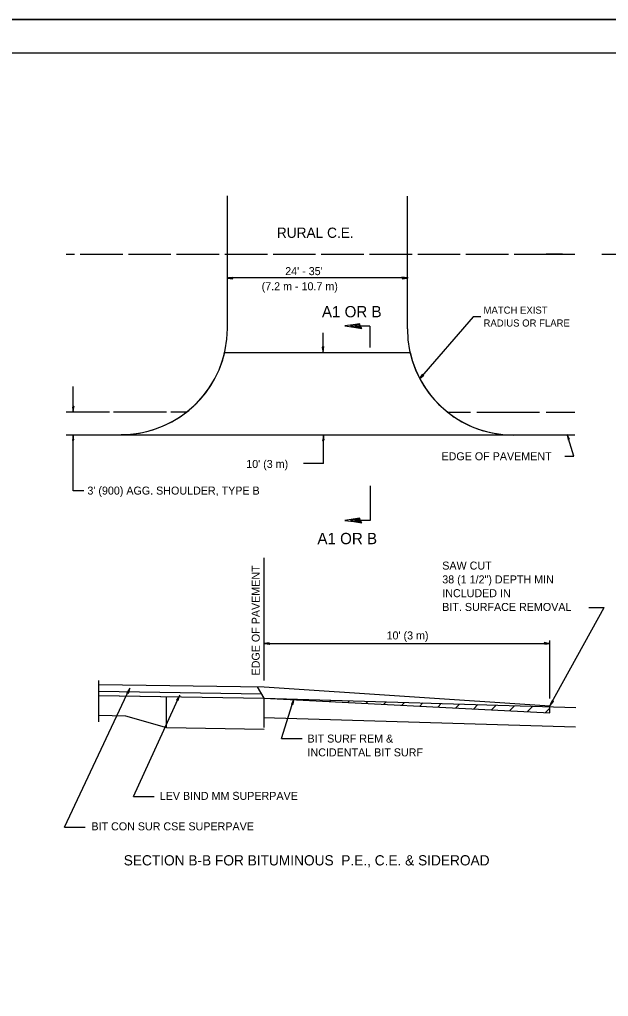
# Model space of a CAD drawing. Extents: x 90586 to 91266, y 69553 to 70139.
# Drawn here: x 90840.5 to 91016.9, y 69846.3 to 70139.2 of the extents above; entities that cross this region are included whole.
import ezdxf

# ---------------------------------------------------------------- set-up
doc = ezdxf.new("R2010")
doc.units = 0
for name, color, linetype in [('Design_EX_Roadway Dimensions', 7, 'Continuous'), ('Design_EX_Roadway Notes', 7, 'Continuous'), ('Design_PR_Aggregate Shoulder', 7, 'Continuous'), ('Design_PR_Bituminous Shoulder', 7, 'Continuous'), ('Design_PR_EOP', 7, 'Continuous'), ('Level 48', 7, 'Continuous'), ('ROW_EX ROW Line', 7, 'Continuous'), ('Sheets_50 Reference Boundary', 7, 'Continuous'), ('Sheets_General Details', 7, 'Continuous'), ('Sheets_Printer Plotting Border', 7, 'Continuous'), ('Topo_EOP', 7, 'Continuous')]:
    doc.layers.add(name, color=color, linetype=linetype)

msp = doc.modelspace()

# ---------------------------------------------------------------- linework, layer by layer
at = {"layer": 'Design_EX_Roadway Dimensions'}
for p, q in [((90956.94, 70061.77), (90903.05, 70061.77)), ((90945.38, 70047.24), (90940.92, 70047.24)), ((90945.38, 70047.24), (90945.38, 70040.81)), ((90931.4, 70039.44), (90931.4, 70045.22)), ((90856.58, 70021.44), (90856.58, 70029.2)), ((90856.58, 69997.92), (90856.58, 70014.67)), ((90931.52, 70006.04), (90931.52, 70014.67)), ((90931.52, 70006.04), (90925.59, 70006.04)), ((90859.71, 69997.92), (90856.58, 69997.92)), ((90945.5, 69999.4), (90945.5, 69988.98)), ((90945.5, 69988.98), (90941.04, 69988.98)), ((90913.76, 69940.97), (90913.76, 69977.8)), ((90913.76, 69952.11), (90999.35, 69952.11)), ((90999.35, 69935.6), (90999.35, 69953.02))]:
    msp.add_line(p, q, dxfattribs=at)
for points in [[(90904.21, 70061.67), (90904.16, 70061.9), (90903.5, 70061.8), (90902.66, 70061.69), (90903.56, 70061.56), (90904.35, 70061.42), (90904.21, 70061.67), (90904.14, 70061.82), (90903.22, 70061.69), (90904.23, 70061.51), (90904.08, 70061.71), (90903.66, 70061.68), (90904.06, 70061.62)], [(90955.12, 70061.71), (90955.17, 70061.48), (90955.83, 70061.58), (90956.68, 70061.69), (90955.77, 70061.82), (90954.98, 70061.95), (90955.12, 70061.71), (90955.19, 70061.56), (90956.11, 70061.69), (90955.1, 70061.87), (90955.25, 70061.67), (90955.67, 70061.7), (90955.27, 70061.76)], [(90942.57, 70047.26), (90942.41, 70047.95), (90940.44, 70047.65), (90937.9, 70047.32), (90940.61, 70046.95), (90942.99, 70046.54), (90942.57, 70047.26), (90942.36, 70047.71), (90939.61, 70047.32), (90942.62, 70046.79), (90942.17, 70047.38), (90940.91, 70047.3), (90942.12, 70047.12)], [(90931.42, 70040.99), (90931.19, 70040.94), (90931.29, 70040.28), (90931.4, 70039.44), (90931.52, 70040.34), (90931.66, 70041.13), (90931.42, 70040.99), (90931.27, 70040.92), (90931.4, 70040.01), (90931.57, 70041.01), (90931.38, 70040.86), (90931.4, 70040.44), (90931.47, 70040.84)], [(90856.6, 70022.99), (90856.37, 70022.94), (90856.47, 70022.29), (90856.58, 70021.44), (90856.7, 70022.34), (90856.84, 70023.13), (90856.6, 70022.99), (90856.45, 70022.93), (90856.58, 70022.01), (90856.75, 70023.01), (90856.56, 70022.86), (90856.58, 70022.44), (90856.65, 70022.85)], [(90856.56, 70013.11), (90856.79, 70013.17), (90856.68, 70013.82), (90856.58, 70014.67), (90856.45, 70013.77), (90856.32, 70012.97), (90856.56, 70013.11), (90856.71, 70013.18), (90856.58, 70014.1), (90856.4, 70013.1), (90856.6, 70013.25), (90856.57, 70013.67), (90856.51, 70013.26)], [(90931.5, 70013.11), (90931.73, 70013.17), (90931.63, 70013.82), (90931.52, 70014.67), (90931.4, 70013.77), (90931.26, 70012.97), (90931.5, 70013.11), (90931.65, 70013.18), (90931.52, 70014.1), (90931.34, 70013.1), (90931.54, 70013.25), (90931.51, 70013.67), (90931.45, 70013.26)], [(90942.57, 69988.96), (90942.41, 69989.65), (90940.44, 69989.35), (90937.9, 69989.02), (90940.61, 69988.65), (90942.98, 69988.24), (90942.57, 69988.96), (90942.36, 69989.42), (90939.61, 69989.02), (90942.62, 69988.49), (90942.17, 69989.09), (90940.91, 69989), (90942.12, 69988.82)], [(90915.31, 69952.09), (90915.26, 69952.32), (90914.6, 69952.22), (90913.76, 69952.11), (90914.66, 69951.99), (90915.45, 69951.85), (90915.31, 69952.09), (90915.24, 69952.24), (90914.33, 69952.11), (90915.33, 69951.93), (90915.18, 69952.13), (90914.76, 69952.1), (90915.17, 69952.04)], [(90997.8, 69952.13), (90997.85, 69951.9), (90998.51, 69952), (90999.35, 69952.11), (90998.45, 69952.23), (90997.66, 69952.37), (90997.8, 69952.13), (90997.87, 69951.98), (90998.79, 69952.11), (90997.79, 69952.29), (90997.93, 69952.09), (90998.35, 69952.12), (90997.95, 69952.18)]]:
    msp.add_lwpolyline(points, dxfattribs=at)
at = {"layer": 'Design_EX_Roadway Notes'}
for p, q in [((90976.35, 70050.05), (90960.27, 70031.49)), ((90978.63, 70050.05), (90976.35, 70050.05)), ((91006.55, 70008.3), (91004.57, 70014.75)), ((91003.84, 70008.3), (91006.55, 70008.3)), ((90999.35, 69933.4), (91015.66, 69962.94)), ((91010.99, 69962.94), (91015.66, 69962.94)), ((90853.96, 69896.99), (90873.54, 69938.66)), ((90874.61, 69906.17), (90888.48, 69936.6)), ((90918.96, 69923.65), (90922.68, 69935.39)), ((90918.96, 69923.65), (90925.18, 69923.65)), ((90874.61, 69906.17), (90880.82, 69906.17)), ((90853.96, 69896.99), (90860.17, 69896.99))]:
    msp.add_line(p, q, dxfattribs=at)
for points in [[(90961.31, 70032.65), (90961.1, 70032.76), (90960.74, 70032.2), (90960.27, 70031.49), (90960.96, 70032.09), (90961.58, 70032.6), (90961.31, 70032.65), (90961.15, 70032.7), (90960.65, 70031.92), (90961.43, 70032.56), (90961.19, 70032.58), (90960.93, 70032.24), (90961.24, 70032.51)], [(91005, 70013.26), (91005.21, 70013.38), (91004.92, 70013.97), (91004.57, 70014.75), (91004.71, 70013.85), (91004.81, 70013.05), (91005, 70013.26), (91005.13, 70013.37), (91004.73, 70014.21), (91004.86, 70013.2), (91005, 70013.4), (91004.85, 70013.79), (91004.91, 70013.38)], [(90872.87, 69937.26), (90873.1, 69937.21), (90873.29, 69937.85), (90873.54, 69938.66), (90873.05, 69937.89), (90872.6, 69937.23), (90872.87, 69937.26), (90873.04, 69937.26), (90873.3, 69938.15), (90872.73, 69937.31), (90872.97, 69937.36), (90873.12, 69937.75), (90872.89, 69937.41)], [(90887.82, 69935.2), (90888.05, 69935.15), (90888.23, 69935.79), (90888.48, 69936.6), (90887.99, 69935.83), (90887.54, 69935.17), (90887.82, 69935.2), (90887.98, 69935.2), (90888.24, 69936.08), (90887.67, 69935.24), (90887.91, 69935.3), (90888.06, 69935.69), (90887.84, 69935.35)], [(90922.19, 69933.91), (90922.43, 69933.89), (90922.53, 69934.55), (90922.68, 69935.39), (90922.29, 69934.56), (90921.92, 69933.85), (90922.19, 69933.91), (90922.36, 69933.93), (90922.51, 69934.85), (90922.04, 69933.94), (90922.27, 69934.02), (90922.37, 69934.43), (90922.19, 69934.07)], [(91000.13, 69934.75), (90999.9, 69934.82), (90999.67, 69934.2), (90999.35, 69933.4), (90999.9, 69934.13), (91000.4, 69934.76), (91000.13, 69934.75), (90999.96, 69934.77), (90999.63, 69933.9), (91000.27, 69934.69), (91000.03, 69934.66), (90999.85, 69934.28), (91000.1, 69934.6)]]:
    msp.add_lwpolyline(points, dxfattribs=at)
at = {"layer": 'Design_PR_Aggregate Shoulder'}
for p, q in [((90854.41, 70021.52), (90867.47, 70021.52)), ((90868.64, 70021.52), (90884.55, 70021.52)), ((90885.82, 70021.52), (90890.57, 70021.52)), ((90968.88, 70021.44), (90975.6, 70021.44)), ((90977.48, 70021.44), (90996.21, 70021.44)), ((90998.2, 70021.44), (91006.85, 70021.44)), ((90913.78, 69939.06), (90999.35, 69933.4)), ((90913.76, 69935.68), (90999.35, 69931.33)), ((90928.09, 69934.95), (90928.38, 69935.25)), ((90933.47, 69934.68), (90933.87, 69935.08)), ((90938.85, 69934.41), (90939.37, 69934.92)), ((90944.24, 69934.13), (90944.86, 69934.75)), ((90949.62, 69933.86), (90950.35, 69934.59)), ((90955, 69933.58), (90955.85, 69934.43)), ((90960.39, 69933.31), (90961.34, 69934.26)), ((90965.77, 69933.04), (90966.83, 69934.1)), ((90971.15, 69932.76), (90972.32, 69933.93)), ((90976.54, 69932.49), (90977.82, 69933.77)), ((90981.92, 69932.21), (90983.31, 69933.61)), ((90987.3, 69931.94), (90988.8, 69933.44)), ((90992.68, 69931.67), (90994.3, 69933.28)), ((90998.09, 69931.41), (90999.35, 69932.68)), ((90999.35, 69931.33), (90999.35, 69933.4))]:
    msp.add_line(p, q, dxfattribs=at)
at = {"layer": 'Design_PR_Bituminous Shoulder'}
msp.add_line((90901.95, 70039.38), (90957.46, 70039.38), dxfattribs=at)
for centre, start, end in [((90870.94, 70046.58), 270, 346.9295), ((90988.51, 70046.42), 192.7751, 270)]:
    msp.add_arc(centre, 31.84, start, end, dxfattribs=at)
at = {"layer": 'Design_PR_EOP'}
for p, q in [((90854.41, 70014.67), (91006.85, 70014.67)), ((90864.2, 69939.84), (90913.78, 69939.06)), ((90913.76, 69935.68), (90911.8, 69939.08)), ((90864.18, 69936.46), (90913.75, 69935.68)), ((90864.2, 69937.76), (90913, 69936.99))]:
    msp.add_line(p, q, dxfattribs=at)
at = {"layer": 'Level 48'}
msp.add_lwpolyline([(90586.41, 70139.2), (91266.41, 70139.2), (91266.41, 69699.2), (90586.41, 69699.2)], close=True, dxfattribs=at)
at = {"layer": 'ROW_EX ROW Line'}
msp.add_line((90856.07, 70068.85), (90856.07, 70068.85), dxfattribs=at)
for points in [[(90854.41, 70068.85), (90856.97, 70068.85)], [(90854.41, 70068.85), (90856.97, 70068.85)], [(90858.66, 70068.85), (90871.41, 70068.85)], [(90873.1, 70068.85), (90885.85, 70068.85)], [(90887.55, 70068.85), (90900.3, 70068.85)], [(90901.99, 70068.85), (90914.74, 70068.85)], [(90916.44, 70068.85), (90929.19, 70068.85)], [(90930.88, 70068.85), (90943.63, 70068.85)], [(90945.33, 70068.85), (90958.08, 70068.85)], [(90959.77, 70068.85), (90972.53, 70068.85)], [(90974.22, 70068.85), (90986.97, 70068.85)], [(90988.66, 70068.85), (91006.85, 70068.85)], [(91003.11, 70068.85), (90998.2, 70068.85)], [(91014.88, 70068.85), (91027.63, 70068.85)]]:
    msp.add_lwpolyline(points, dxfattribs=at)
at = {"layer": 'Sheets_50 Reference Boundary'}
msp.add_lwpolyline([(90626.41, 70129.2), (91256.41, 70129.2), (91256.41, 69729.2), (90626.41, 69729.2)], close=True, dxfattribs=at)
at = {"layer": 'Sheets_General Details'}
for p, q in [((91266.41, 70139.2), (90586.41, 70139.2)), ((90999.35, 69933.4), (90999.35, 69933.4))]:
    msp.add_line(p, q, dxfattribs=at)
msp.add_lwpolyline([(90626.41, 70129.2), (91256.41, 70129.2), (91256.41, 69709.2), (90626.41, 69709.2)], close=True, dxfattribs=at)
at = {"layer": 'Sheets_Printer Plotting Border'}
msp.add_lwpolyline([(90586.41, 69699.2), (91266.41, 69699.2), (91266.41, 70139.2), (90586.41, 70139.2)], close=True, dxfattribs=at)
at = {"layer": 'Topo_EOP'}
for p, q in [((90902.78, 70046.58), (90902.78, 70086.36)), ((90956.68, 70046.42), (90956.68, 70086.2)), ((90864.2, 69928.62), (90864.2, 69941)), ((90864.2, 69936.46), (90913.76, 69935.68)), ((90884.47, 69926.87), (90884.47, 69936.13)), ((90913.76, 69935.68), (91007.17, 69932.9)), ((90913.76, 69926.87), (90913.76, 69935.68)), ((90864.2, 69930.56), (90872.24, 69930.44)), ((90872.24, 69930.44), (90884.47, 69926.87)), ((90913.59, 69929.89), (91007, 69927.11)), ((90884.47, 69926.87), (90913.76, 69926.41))]:
    msp.add_line(p, q, dxfattribs=at)
for centre, start, end in [((90870.94, 70046.58), 270, 0), ((90988.51, 70046.42), 180, 270)]:
    msp.add_arc(centre, 31.84, start, end, dxfattribs=at)

# ---------------------------------------------------------------- texts
at = {"layer": 'Design_EX_Roadway Dimensions'}
for s, height, p in [("24' - 35'", 2.4, (90920.08, 70062.56)), ('(7.2 m - 10.7 m)', 2.3999, (90913.02, 70058.02)), ('A1 OR B', 3.387, (90931.07, 70049.91)), ("10' (3 m) ", 2.4, (90908.4, 70004.74)), ("3' (900) AGG. SHOULDER, TYPE B", 2.3999, (90860.82, 69996.75)), ('A1 OR B', 3.387, (90929.72, 69981.88)), ("10' (3 m) ", 2.4, (90950.44, 69953.31))]:
    msp.add_text(s, height=height, dxfattribs=at).set_placement(p)
msp.add_text('EDGE OF PAVEMENT', height=2.3999, rotation=90, dxfattribs=at).set_placement((90912.44, 69942.53))
at = {"layer": 'Design_EX_Roadway Notes'}
for s, height, p in [('RURAL C.E.', 3.067, (90917.57, 70073.74)), ('MATCH EXIST', 2.1333, (90979.49, 70051)), ('RADIUS OR FLARE', 2.1333, (90979.49, 70047.14)), ('EDGE OF PAVEMENT', 2.3999, (90966.89, 70007.04)), ('SAW CUT', 2.4, (90967.12, 69974.26)), ('38 (1 1/2") DEPTH MIN', 2.3999, (90967.12, 69970.12)), ('INCLUDED IN', 2.3999, (90967.12, 69965.99)), ('BIT. SURFACE REMOVAL', 2.3999, (90967.12, 69961.86)), ('BIT SURF REM &', 2.3999, (90926.75, 69922.39)), ('INCIDENTAL BIT SURF', 2.3999, (90926.75, 69918.25)), ('LEV BIND MM SUPERPAVE', 2.3999, (90882.49, 69905.21)), ('BIT CON SUR CSE SUPERPAVE', 2.3999, (90862.02, 69896.07))]:
    msp.add_text(s, height=height, dxfattribs=at).set_placement(p)
at = {"layer": 'Sheets_General Details'}
msp.add_text('SECTION B-B FOR BITUMINOUS  P.E., C.E. & SIDEROAD', height=3.0666, dxfattribs=at).set_placement((90871.7, 69885.55))

doc.saveas('drawing.dxf')
